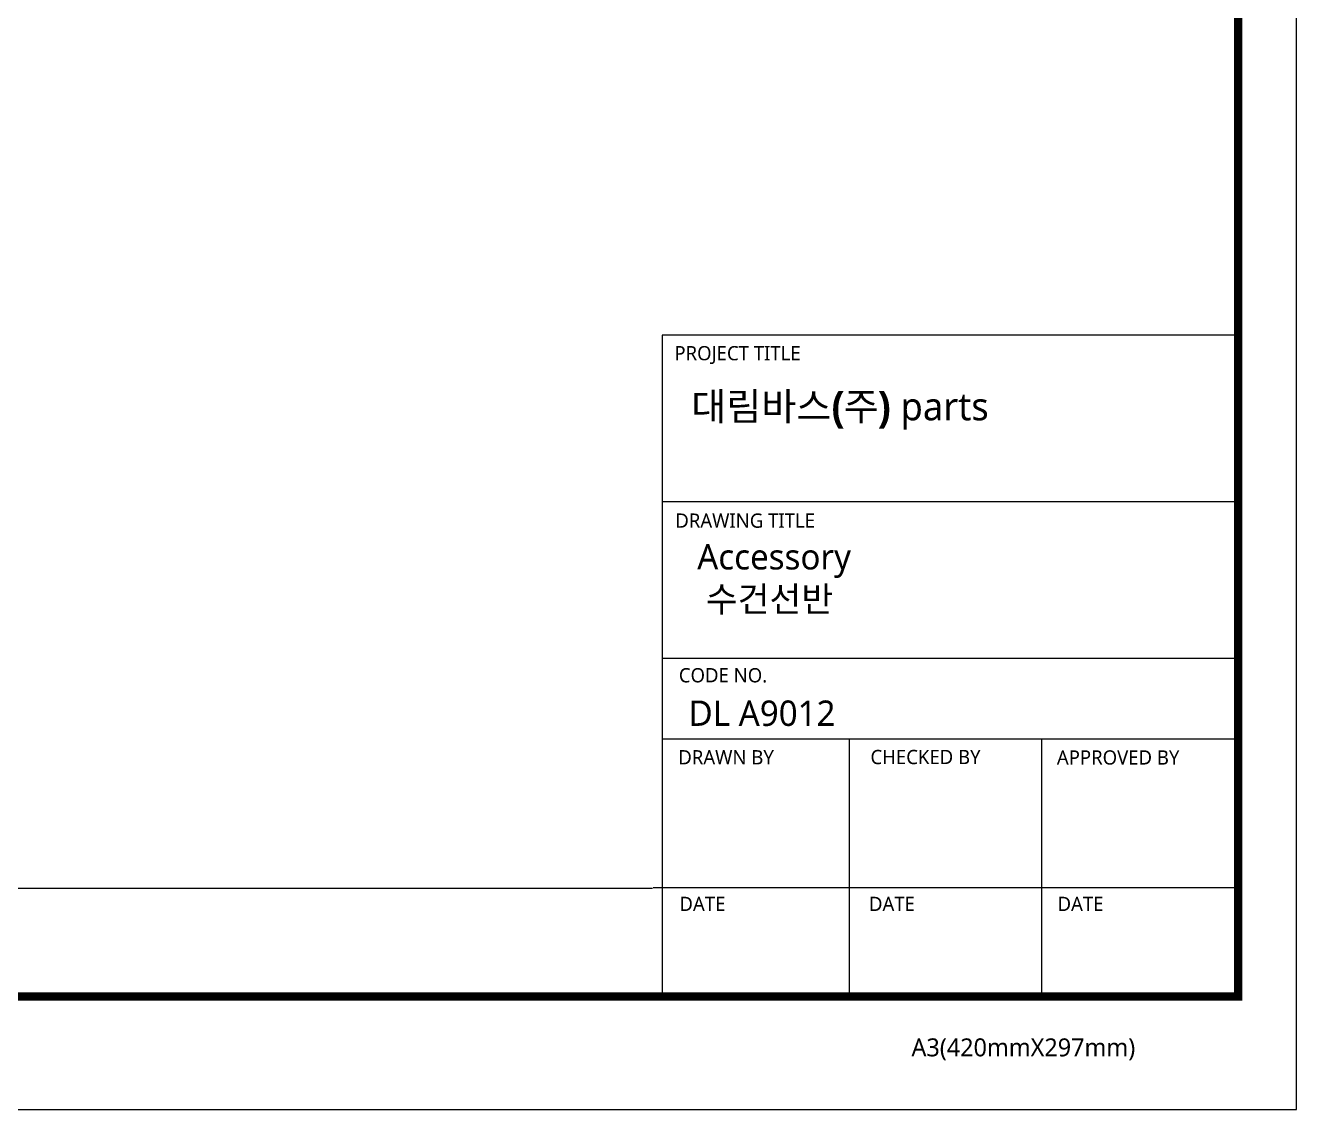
# Model space of a CAD drawing. Extents: x 16296660632 to 16296676390, y -37409619871 to -37409617049.
# Drawn here: x 16296675992.6 to 16296676390.5, y -37409617875.7 to -37409617536.4 of the extents above; entities that cross this region are included whole.
import ezdxf

# ---------------------------------------------------------------- set-up
doc = ezdxf.new("R2010")
doc.units = 0
doc.header["$LTSCALE"] = 10
doc.header["$MEASUREMENT"] = 0
doc.layers.get('0').update_dxf_attribs({"linetype": 'CONTINUOUS'})
doc.styles.add('Daelim Dimension', font='NanumGothic.ttf')

msp = doc.modelspace()

# ---------------------------------------------------------------- linework, layer by layer
at = {"color": 5, "ltscale": 40}
for p, q in [((16296676372.24, -37409617633.34), (16296676191.89, -37409617633.34)), ((16296676372.24, -37409617685.46), (16296676191.89, -37409617685.46)), ((16296676372.24, -37409617685.46), (16296676191.89, -37409617685.46)), ((16296676372.24, -37409617734.5), (16296676191.89, -37409617734.5)), ((16296676372.24, -37409617734.5), (16296676191.89, -37409617734.5)), ((16296676372.24, -37409617759.79), (16296676191.89, -37409617759.79)), ((16296676372.24, -37409617759.79), (16296676191.89, -37409617759.79)), ((16296676250.47, -37409617759.79), (16296676250.47, -37409617840.3)), ((16296676310.59, -37409617759.79), (16296676310.59, -37409617840.3)), ((16296676372.24, -37409617806.29), (16296676189.04, -37409617806.29)), ((16296676372.24, -37409617806.29), (16296676193.3, -37409617806.29)), ((16296676372.24, -37409617840.3), (16296676217.68, -37409617840.3))]:
    msp.add_line(p, q, dxfattribs=at)
at = {"color": 5, "ltscale": 0.5}
msp.add_line((16296676191.89, -37409617633.34), (16296676191.89, -37409617841.39), dxfattribs=at)
at = {"color": 5}
msp.add_line((16296675280.24, -37409617806.42), (16296676188.83, -37409617806.42), dxfattribs=at)
at = {"ltscale": 0.5}
msp.add_lwpolyline([(16296675262.09, -37409617875.7), (16296676390.49, -37409617875.7), (16296676390.49, -37409617048.9), (16296675262.09, -37409617048.9)], close=True, dxfattribs=at)
at = {"color": 5, "linetype": 'ByBlock', "lineweight": 200, "const_width": 2.6}
msp.add_lwpolyline([(16296675280.24, -37409617840.3), (16296676372.24, -37409617840.3), (16296676372.24, -37409617068.1), (16296675280.24, -37409617068.1)], close=True, dxfattribs=at)

# ---------------------------------------------------------------- texts
at = {"color": 5, "ltscale": 40, "style": 'Daelim Dimension'}
for s, height, p in [('PROJECT TITLE', 4.453, (16296676195.71, -37409617641.19)), ('DRAWING TITLE', 4.453, (16296676196, -37409617693.59)), ('CODE NO.', 4.453, (16296676197.11, -37409617741.99)), ('DRAWN BY', 4.453, (16296676196.94, -37409617767.66)), ('CHECKED BY', 4.453, (16296676257.1, -37409617767.58)), ('APPROVED BY', 4.453, (16296676315.45, -37409617767.72)), ('DATE', 4.453, (16296676197.29, -37409617813.56)), ('DATE', 4.453, (16296676256.63, -37409617813.56)), ('DATE', 4.453, (16296676315.66, -37409617813.56)), ('A3(420mmX297mm)', 5.6201, (16296676269.94, -37409617859.04))]:
    msp.add_text(s, height=height, dxfattribs=at).set_placement(p)
at = {"attachment_point": 1, "style": 'Daelim Dimension'}
for s, insert, char_height, width in [('{\\fPretendard Variable SemiBold|b0|i0|c129|p2;\\C7;대림바스(주)} parts', (16296676201.01, -37409617651.24), 8.7291, 140.2959), (' Accessory\\P  수건선반', (16296676200.16, -37409617698.71), 7.95, 185.1797), ('DL A9012', (16296676200.16, -37409617747.67), 7.95, 133.7863)]:
    msp.add_mtext(s, dxfattribs=dict(at, insert=insert, char_height=char_height, width=width))

doc.saveas('drawing.dxf')
